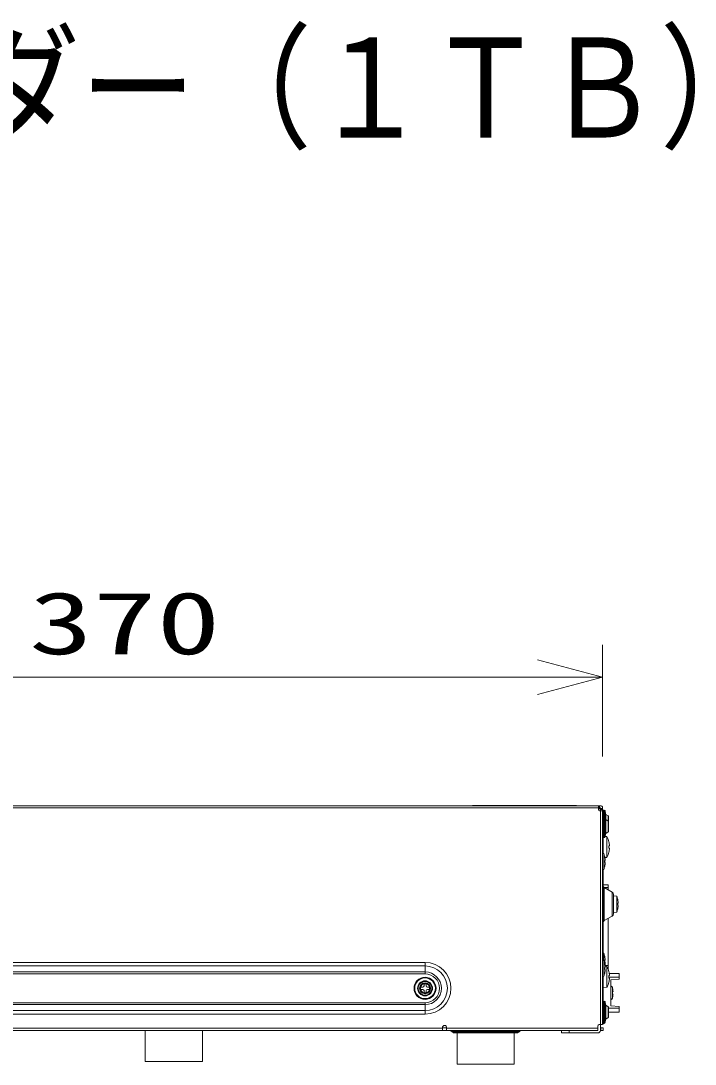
# Model space of a CAD drawing. Units: millimetres on the paper. Extents: x -62 to 65, y -59 to 59.
# Drawn here: x 24.7 to 50.65, y 19.24 to 59.41 of the extents above; entities that cross this region are included whole.
import ezdxf
from ezdxf.enums import TextEntityAlignment as Align

# ---------------------------------------------------------------- set-up
doc = ezdxf.new("R2010")
doc.units = ezdxf.units.MM
doc.layers.add('0-0_MOJI1', color=7, linetype='Continuous')
for name, color, linetype, lineweight in [('0-2_GAIKEI', 4, 'Continuous', 9), ('0-4_SUNPO', 7, 'Continuous', 9), ('0-5_0', 7, 'Continuous', 9)]:
    doc.layers.add(name, color=color, linetype=linetype, lineweight=lineweight)
doc.styles.add('ＭＳ ゴシック', font='')
doc.styles.get('ＭＳ ゴシック').set_extended_font_data('MS Gothic')

# ---------------------------------------------------------------- blocks, each defined once
blk = doc.blocks.new('j_h______Open30')
at = {"layer": '0-5_0'}
blk.add_line((0, 0), (-1, 0), dxfattribs=at)
blk.add_lwpolyline([(-1, 0.2679), (0, 0), (-1, -0.2679)], dxfattribs=at)

msp = doc.modelspace()

# ---------------------------------------------------------------- linework, layer by layer
at = {"layer": '0-2_GAIKEI', "color": 7}
for p, q in [((47.004, 29.188), (14.949, 29.188)), ((47.084, 20.758), (47.084, 29.108)), ((45.504, 20.538), (15.007, 20.538)), ((29.484, 19.338), (29.484, 20.538)), ((31.684, 19.338), (31.684, 20.538)), ((47.004, 20.758), (47.004, 20.538)), ((47.084, 20.758), (47.004, 20.758)), ((41.484, 19.238), (41.484, 20.438)), ((43.684, 19.238), (43.684, 20.438)), ((31.684, 19.338), (29.484, 19.338)), ((43.684, 19.238), (41.484, 19.238))]:
    msp.add_line(p, q, dxfattribs=at)
at = {"layer": '0-2_GAIKEI'}
for p, q in [((15.031, 29.108), (47.004, 29.108)), ((42.084, 29.195), (46.084, 29.195)), ((42.084, 29.195), (42.084, 29.188)), ((42.284, 29.195), (42.284, 29.188)), ((45.884, 29.195), (45.884, 29.188)), ((46.084, 29.195), (46.084, 29.188)), ((46.924, 29.188), (46.924, 29.038)), ((47.004, 29.088), (46.964, 29.088)), ((46.974, 29.188), (46.974, 29.108)), ((46.974, 28.988), (47.084, 28.988)), ((47.004, 20.758), (47.004, 29.108)), ((47.084, 29.079), (47.004, 29.079)), ((47.084, 29.044), (47.004, 29.044)), ((47.113, 29.013), (47.154, 29.013)), ((47.113, 27.963), (47.113, 29.013)), ((47.154, 27.963), (47.154, 29.013)), ((47.195, 28.878), (47.183, 28.986)), ((47.183, 27.99), (47.183, 28.986)), ((47.113, 28.813), (47.154, 28.813)), ((47.195, 28.678), (47.183, 28.786)), ((47.195, 28.098), (47.195, 28.878)), ((47.209, 28.121), (47.209, 28.855)), ((47.304, 28.797), (47.209, 28.855)), ((47.304, 28.597), (47.209, 28.655)), ((47.304, 28.797), (47.304, 28.179)), ((47.319, 28.771), (47.319, 28.205)), ((47.304, 28.179), (47.209, 28.121)), ((47.319, 28.404), (47.319, 28.405)), ((47.104, 27.965), (47.104, 27.344)), ((47.113, 27.963), (47.154, 27.963)), ((47.195, 28.098), (47.183, 27.99)), ((47.195, 28.098), (47.185, 28.006)), ((47.254, 28), (47.185, 28.006)), ((47.254, 27.196), (47.254, 28)), ((47.33, 27.798), (47.328, 27.798)), ((47.134, 27.342), (47.084, 27.346)), ((47.134, 26.734), (47.134, 27.342)), ((47.351, 27.648), (47.328, 27.648)), ((47.328, 27.548), (47.351, 27.548)), ((47.328, 27.398), (47.33, 27.398)), ((47.172, 27.223), (47.171, 27.223)), ((47.188, 27.078), (47.171, 27.078)), ((47.188, 26.998), (47.171, 26.998)), ((47.254, 27.196), (47.178, 27.189)), ((47.134, 26.734), (47.084, 26.73)), ((47.104, 26.732), (47.104, 23.229)), ((47.172, 26.853), (47.171, 26.853)), ((47.084, 26.248), (47.104, 26.248)), ((47.104, 26.498), (47.104, 26.501)), ((47.104, 26.498), (47.104, 26.501)), ((47.104, 26.498), (47.104, 26.495)), ((47.104, 26.498), (47.104, 26.495)), ((47.104, 26.138), (47.304, 26.138)), ((47.304, 26.138), (47.304, 25.946)), ((47.145, 26.038), (47.304, 26.038)), ((47.454, 25.86), (47.154, 26.033)), ((47.154, 26.033), (47.154, 24.763)), ((47.454, 25.86), (47.454, 24.936)), ((47.504, 25.773), (47.504, 25.023)), ((47.634, 25.702), (47.504, 25.713)), ((47.634, 25.094), (47.634, 25.702)), ((47.672, 25.583), (47.671, 25.583)), ((47.688, 25.438), (47.671, 25.438)), ((47.688, 25.358), (47.671, 25.358)), ((47.084, 25.148), (47.104, 25.148)), ((47.454, 24.936), (47.154, 24.763)), ((47.634, 25.094), (47.504, 25.083)), ((47.672, 25.213), (47.671, 25.213)), ((47.304, 22.938), (47.304, 24.85)), ((47.084, 24.448), (47.104, 24.448)), ((47.084, 24.248), (47.104, 24.248)), ((47.134, 23.512), (47.104, 23.514)), ((47.134, 23.512), (47.134, 23.227)), ((47.172, 23.393), (47.171, 23.393)), ((18.984, 23.153), (40.254, 23.153)), ((18.984, 23.019), (40.254, 23.019)), ((47.134, 23.227), (47.084, 23.231)), ((47.134, 22.619), (47.134, 23.227)), ((47.188, 23.248), (47.171, 23.248)), ((47.188, 23.168), (47.171, 23.168)), ((47.172, 23.108), (47.171, 23.108)), ((47.188, 22.963), (47.171, 22.963)), ((47.188, 23.038), (47.304, 23.038)), ((47.254, 23), (47.188, 23.006)), ((47.254, 22.196), (47.254, 23)), ((47.283, 22.938), (47.304, 22.938)), ((18.984, 22.713), (40.254, 22.713)), ((40.254, 22.713), (40.254, 22.788)), ((47.134, 22.619), (47.084, 22.615)), ((47.104, 22.617), (47.104, 21.748)), ((47.188, 22.883), (47.171, 22.883)), ((47.172, 22.738), (47.171, 22.738)), ((47.33, 22.798), (47.328, 22.798)), ((47.351, 22.648), (47.328, 22.648)), ((47.328, 22.548), (47.351, 22.548)), ((47.33, 22.583), (47.724, 22.583)), ((47.341, 22.733), (47.724, 22.733)), ((40.164, 22.198), (40.079, 22.198)), ((40.079, 22.118), (40.079, 22.198)), ((40.079, 22.118), (40.164, 22.118)), ((40.294, 22.333), (40.214, 22.333)), ((40.214, 22.248), (40.214, 22.333)), ((40.294, 22.333), (40.294, 22.248)), ((40.429, 22.198), (40.344, 22.198)), ((40.344, 22.118), (40.429, 22.118)), ((40.429, 22.198), (40.429, 22.118)), ((47.254, 22.196), (47.104, 22.183)), ((47.328, 22.398), (47.33, 22.398)), ((47.404, 22.488), (47.404, 21.488)), ((47.463, 21.784), (47.463, 22.192)), ((47.468, 22.168), (47.47, 22.168)), ((40.214, 21.983), (40.214, 22.068)), ((40.214, 21.983), (40.294, 21.983)), ((40.294, 22.068), (40.294, 21.983)), ((47.084, 21.948), (47.104, 21.948)), ((47.084, 21.748), (47.104, 21.748)), ((47.468, 22.038), (47.49, 22.038)), ((47.49, 21.938), (47.468, 21.938)), ((47.47, 21.808), (47.468, 21.808)), ((40.254, 21.603), (18.984, 21.603)), ((40.254, 21.528), (18.984, 21.528)), ((40.254, 21.297), (18.984, 21.297)), ((40.254, 21.163), (40.254, 21.603)), ((47.113, 20.813), (47.113, 21.663)), ((47.113, 21.663), (47.154, 21.663)), ((47.154, 20.813), (47.154, 21.663)), ((47.183, 20.84), (47.183, 21.636)), ((47.195, 21.528), (47.183, 21.636)), ((47.195, 20.948), (47.195, 21.528)), ((47.209, 20.971), (47.209, 21.505)), ((47.304, 21.447), (47.209, 21.505)), ((47.304, 21.029), (47.304, 21.447)), ((47.319, 21.055), (47.319, 21.421)), ((47.319, 21.393), (47.724, 21.393)), ((47.404, 21.488), (47.724, 21.46)), ((40.254, 21.163), (18.984, 21.163)), ((47.195, 20.948), (47.183, 20.84)), ((47.304, 21.029), (47.209, 20.971)), ((15.244, 20.618), (40.924, 20.618)), ((40.924, 20.648), (40.924, 20.538)), ((40.924, 20.638), (41.084, 20.638)), ((41.084, 20.648), (41.084, 20.538)), ((46.904, 20.623), (41.084, 20.623)), ((41.294, 20.482), (41.251, 20.516)), ((43.916, 20.516), (41.251, 20.516)), ((43.874, 20.482), (43.916, 20.516)), ((46.904, 20.538), (45.504, 20.538)), ((45.804, 20.538), (45.804, 20.438)), ((46.904, 20.708), (46.904, 20.538)), ((47.004, 20.758), (46.954, 20.758)), ((47.104, 20.638), (47.004, 20.638)), ((47.104, 20.538), (47.004, 20.538)), ((47.024, 20.538), (47.024, 20.638)), ((47.134, 20.784), (47.084, 20.78)), ((47.104, 20.538), (47.104, 20.638)), ((47.113, 20.813), (47.154, 20.813)), ((47.134, 20.784), (47.134, 20.813)), ((43.874, 20.482), (41.294, 20.482)), ((43.749, 20.438), (41.419, 20.438))]:
    msp.add_line(p, q, dxfattribs=at)
for points in [[(18.984, 22.788), (40.254, 22.788), (40.254, 23.153)], [(47.404, 22.488), (47.724, 22.516), (47.724, 22.733)], [(47.104, 21.748), (47.104, 21.698), (47.084, 21.698)], [(47.319, 21.243), (47.724, 21.243), (47.724, 21.46)]]:
    msp.add_lwpolyline(points, dxfattribs=at)
at = {"layer": '0-2_GAIKEI', "color": 7}
msp.add_lwpolyline([(45.504, 20.538), (45.504, 20.438), (46.904, 20.438)], dxfattribs=at)
at = {"layer": '0-2_GAIKEI'}
for radius in [0.425, 0.398, 0.29, 0.267, 0.209, 0.183]:
    msp.add_circle((40.254, 22.158), radius, dxfattribs=at)
for centre, radius, start, end in [((46.904, 29.008), 0.1, 0, 78.4632), ((46.974, 29.038), 0.05, 180, 270), ((47.113, 28.983), 0.03, 90, 174.929), ((47.113, 28.983), 0.03, 90, 174.6598), ((47.154, 28.983), 0.03, 6.0339, 90), ((47.113, 28.783), 0.03, 90, 174.4282), ((47.154, 28.783), 0.03, 6.0339, 90), ((47.225, 28.881), 0.03, 186.0339, 238.438), ((47.225, 28.681), 0.03, 186.0339, 238.438), ((47.289, 28.771), 0.03, 0, 58.438), ((47.289, 28.571), 0.03, 0, 58.438), ((47.225, 28.095), 0.03, 121.562, 173.9661), ((47.289, 28.205), 0.03, 301.562, 0), ((47.113, 27.993), 0.03, 185.5538, 270), ((47.154, 27.993), 0.03, 270, 353.9661), ((46.496, 27.598), 0.858, 13.4873, 27.9465), ((46.496, 27.598), 0.856, 3.3484, 13.5107), ((46.395, 27.038), 0.798, 13.4007, 22.3565), ((46.496, 27.598), 0.858, 332.0535, 346.5127), ((46.496, 27.598), 0.834, 356.5624, 3.4376), ((46.496, 27.598), 0.856, 346.4893, 356.6516), ((46.395, 27.038), 0.797, 7.6879, 13.4176), ((46.395, 27.038), 0.797, 6.4829, 13.4176), ((46.395, 27.038), 0.777, 357.0474, 2.9523), ((46.395, 27.038), 0.797, 346.5824, 353.5171), ((46.395, 27.038), 0.797, 346.5824, 352.2473), ((47.187, 27.079), 0.0014, 270, 0), ((47.186, 26.996), 0.0024, 0, 63.2808), ((47.187, 26.997), 0.0014, 0, 90), ((46.753, 27.079), 0.437, 5.0882, 6.477), ((47.179, 27.083), 0.0098, 338.1276, 350.2816), ((47.179, 26.993), 0.0098, 9.7184, 21.8724), ((46.753, 26.997), 0.437, 353.523, 354.9118), ((46.804, 27.083), 0.386, 4.0389, 5.1105), ((46.857, 27.087), 0.333, 3.0714, 4.0339), ((47.017, 27.093), 0.172, 0, 1.118), ((47.095, 27.092), 0.0945, 356.7352, 358.5207), ((47.131, 27.089), 0.0583, 354.1232, 356.8129), ((47.161, 27.086), 0.0285, 349.2581, 354.3379), ((47.161, 26.99), 0.0285, 5.6621, 10.7419), ((47.131, 26.986), 0.0583, 3.1871, 5.8768), ((47.095, 26.984), 0.0945, 1.4793, 3.2648), ((47.017, 26.983), 0.172, 358.882, 0), ((46.857, 26.989), 0.333, 355.9661, 356.9286), ((46.804, 26.993), 0.386, 354.8895, 355.9611), ((46.909, 27.09), 0.281, 2.1301, 3.0746), ((46.966, 27.092), 0.224, 1.1076, 2.1353), ((47.061, 27.093), 0.129, 358.4982, 0), ((47.061, 26.983), 0.129, 0, 1.5018), ((46.966, 26.984), 0.224, 357.8647, 358.8924), ((46.909, 26.986), 0.281, 356.9254, 357.8699), ((46.395, 27.038), 0.798, 337.6435, 346.5993), ((47.204, 26.119), 0.1, 180, 240), ((47.404, 25.773), 0.1, 0, 60), ((46.895, 25.398), 0.798, 13.4007, 22.3565), ((46.895, 25.398), 0.797, 6.4829, 13.4176), ((46.895, 25.398), 0.777, 357.0474, 2.9523), ((46.895, 25.398), 0.797, 346.5824, 353.5171), ((47.687, 25.439), 0.0014, 270, 0), ((47.686, 25.356), 0.0024, 0, 63.2808), ((47.687, 25.357), 0.0014, 0, 90), ((47.253, 25.439), 0.437, 5.0882, 6.477), ((47.679, 25.443), 0.0098, 338.1276, 350.2816), ((47.679, 25.353), 0.0098, 9.7184, 21.8724), ((47.253, 25.357), 0.437, 353.523, 354.9118), ((47.304, 25.443), 0.386, 4.0389, 5.1105), ((47.357, 25.447), 0.333, 3.0714, 4.0339), ((47.517, 25.453), 0.172, 0, 1.118), ((47.595, 25.452), 0.0945, 356.7352, 358.5207), ((47.631, 25.449), 0.0583, 354.1232, 356.8129), ((47.661, 25.446), 0.0285, 349.2581, 354.3379), ((47.661, 25.35), 0.0285, 5.6621, 10.7419), ((47.631, 25.346), 0.0583, 3.1871, 5.8768), ((47.595, 25.344), 0.0945, 1.4793, 3.2648), ((47.517, 25.343), 0.172, 358.882, 0), ((47.357, 25.349), 0.333, 355.9661, 356.9286), ((47.304, 25.353), 0.386, 354.8895, 355.9611), ((47.409, 25.45), 0.281, 2.1301, 3.0746), ((47.466, 25.452), 0.224, 1.1076, 2.1353), ((47.561, 25.453), 0.129, 358.4982, 0), ((47.561, 25.343), 0.129, 0, 1.5018), ((47.466, 25.344), 0.224, 357.8647, 358.8924), ((47.409, 25.346), 0.281, 356.9254, 357.8699), ((47.404, 25.023), 0.1, 300, 0), ((46.895, 25.398), 0.798, 337.6435, 346.5993), ((46.895, 25.398), 0.797, 346.5824, 352.2473), ((47.204, 24.677), 0.1, 120, 180), ((46.395, 23.208), 0.798, 13.4007, 22.3565), ((46.395, 23.208), 0.797, 6.4829, 13.4176), ((40.254, 22.158), 0.995, 270, 90), ((40.254, 22.158), 0.861, 270, 90), ((46.395, 22.923), 0.798, 13.4007, 22.3565), ((46.395, 23.208), 0.777, 357.0474, 2.9523), ((46.395, 22.923), 0.797, 7.6879, 13.4176), ((46.395, 22.923), 0.797, 6.4829, 13.4176), ((46.395, 22.923), 0.777, 357.0474, 2.9523), ((46.396, 23.208), 0.797, 349.7029, 352.2477), ((46.396, 23.208), 0.797, 350.357, 353.5176), ((46.396, 22.953), 0.796, 6.4818, 9.2049), ((47.187, 23.249), 0.0014, 270, 0), ((47.186, 23.166), 0.0024, 0, 63.2808), ((47.187, 23.167), 0.0014, 0, 90), ((46.873, 23.004), 0.317, 0.2577, 7.0698), ((47.187, 22.964), 0.0014, 270, 0), ((46.753, 23.249), 0.437, 5.0882, 6.477), ((47.179, 23.253), 0.0098, 338.1276, 350.2816), ((47.179, 23.163), 0.0098, 9.7184, 21.8724), ((46.753, 23.167), 0.437, 353.523, 354.9118), ((46.753, 22.964), 0.437, 5.0882, 6.477), ((46.786, 22.967), 0.404, 4.2616, 5.435), ((47.179, 22.968), 0.0098, 338.1276, 350.2816), ((46.804, 23.253), 0.386, 4.0389, 5.1105), ((46.857, 23.257), 0.333, 3.0714, 4.0339), ((47.017, 23.263), 0.172, 0, 1.118), ((47.095, 23.262), 0.0945, 356.7352, 358.5207), ((47.131, 23.259), 0.0583, 354.1232, 356.8129), ((47.161, 23.256), 0.0285, 349.2581, 354.3379), ((47.161, 23.16), 0.0285, 5.6621, 10.7419), ((47.131, 23.156), 0.0583, 3.1871, 5.8768), ((47.095, 23.154), 0.0945, 1.4793, 3.2648), ((47.017, 23.153), 0.172, 358.882, 0), ((46.857, 23.159), 0.333, 355.9661, 356.9286), ((46.804, 23.163), 0.386, 354.8895, 355.9611), ((46.804, 22.968), 0.386, 4.0389, 5.1105), ((46.845, 22.971), 0.345, 3.2698, 4.2642), ((46.857, 22.972), 0.333, 3.0714, 4.0339), ((46.902, 22.974), 0.288, 2.2549, 3.273), ((47.017, 22.978), 0.172, 0, 1.118), ((47.095, 22.977), 0.0945, 356.7352, 358.5207), ((47.142, 22.974), 0.0474, 352.8442, 356.4058), ((47.131, 22.974), 0.0583, 354.1232, 356.8129), ((47.169, 22.97), 0.0204, 345.9101, 353.3022), ((47.161, 22.971), 0.0285, 349.2581, 354.3379), ((46.909, 23.26), 0.281, 2.1301, 3.0746), ((46.966, 23.262), 0.224, 1.1076, 2.1353), ((47.061, 23.263), 0.129, 358.4982, 0), ((47.061, 23.153), 0.129, 0, 1.5018), ((46.966, 23.154), 0.224, 357.8647, 358.8924), ((46.909, 23.156), 0.281, 356.9254, 357.8699), ((46.909, 22.975), 0.281, 2.1301, 3.0746), ((46.967, 22.977), 0.223, 1.1263, 2.2606), ((46.966, 22.977), 0.224, 1.1076, 2.1353), ((47.014, 22.978), 0.176, 0, 1.1273), ((47.057, 22.978), 0.133, 358.3827, 0), ((47.061, 22.978), 0.129, 358.4982, 0), ((47.104, 22.976), 0.0862, 356.2993, 358.4311), ((46.496, 22.598), 0.858, 13.4873, 27.9465), ((40.254, 22.158), 0.63, 270, 90), ((40.254, 22.158), 0.555, 270, 90), ((46.395, 22.923), 0.798, 337.6435, 346.5993), ((46.395, 22.923), 0.797, 346.5824, 353.5171), ((46.395, 22.923), 0.797, 346.5824, 352.2473), ((47.186, 22.881), 0.0024, 0, 63.2808), ((47.187, 22.882), 0.0014, 0, 90), ((47.179, 22.878), 0.0098, 9.7184, 21.8724), ((46.753, 22.882), 0.437, 353.523, 354.9118), ((47.161, 22.875), 0.0285, 5.6621, 10.7419), ((47.131, 22.871), 0.0583, 3.1871, 5.8768), ((47.095, 22.869), 0.0945, 1.4793, 3.2648), ((47.017, 22.868), 0.172, 358.882, 0), ((46.857, 22.874), 0.333, 355.9661, 356.9286), ((46.804, 22.878), 0.386, 354.8895, 355.9611), ((47.061, 22.868), 0.129, 0, 1.5018), ((46.966, 22.869), 0.224, 357.8647, 358.8924), ((46.909, 22.871), 0.281, 356.9254, 357.8699), ((46.496, 22.598), 0.856, 3.3484, 13.5107), ((46.496, 22.598), 0.834, 356.5624, 3.4376), ((46.496, 22.598), 0.856, 346.4893, 356.6516), ((40.164, 22.248), 0.05, 270, 0), ((40.164, 22.068), 0.05, 0, 90), ((40.344, 22.248), 0.05, 180, 270), ((40.344, 22.068), 0.05, 90, 180), ((46.496, 22.598), 0.858, 332.0535, 346.5127), ((47.368, 22.163), 0.1, 16.9578, 68.846), ((46.794, 21.988), 0.7, 14.9018, 16.9578), ((46.794, 21.988), 0.698, 4.1066, 14.9396), ((47.368, 21.813), 0.1, 291.154, 343.0422), ((46.794, 21.988), 0.7, 343.0422, 345.0982), ((46.794, 21.988), 0.676, 355.7612, 4.2387), ((46.794, 21.988), 0.698, 345.0604, 355.8934), ((47.113, 21.633), 0.03, 90, 174.4264), ((47.154, 21.633), 0.03, 6.0339, 90), ((47.225, 21.531), 0.03, 186.0339, 238.438), ((47.289, 21.421), 0.03, 0, 58.438), ((47.225, 20.945), 0.03, 121.562, 173.9661), ((47.289, 21.055), 0.03, 301.562, 0), ((41.004, 20.648), 0.08, 0, 180), ((41.189, 20.438), 0.1, 51.3178, 90), ((43.979, 20.438), 0.1, 90, 128.6822), ((46.954, 20.708), 0.05, 90, 180), ((47.113, 20.843), 0.03, 185.5736, 270), ((46.395, 21.088), 0.798, 337.6435, 339.8483), ((47.154, 20.843), 0.03, 270, 353.9661), ((41.419, 20.638), 0.2, 231.3178, 270), ((43.749, 20.638), 0.2, 270, 308.6822)]:
    msp.add_arc(centre, radius, start, end, dxfattribs=at)
at = {"layer": '0-2_GAIKEI', "color": 7}
for centre, radius, start, end in [((47.004, 29.108), 0.08, 0, 90), ((46.904, 20.538), 0.1, 270, 0)]:
    msp.add_arc(centre, radius, start, end, dxfattribs=at)
at = {"layer": '0-4_SUNPO'}
for p, q in [((47.084, 31.079), (47.084, 35.387)), ((12.584, 34.137), (44.584, 34.137))]:
    msp.add_line(p, q, dxfattribs=at)

# ---------------------------------------------------------------- block references
at = {"layer": '0-4_SUNPO', "xscale": 2.5, "yscale": 2.5}
msp.add_blockref('j_h______Open30', (47.084, 34.137), dxfattribs=at)

# ---------------------------------------------------------------- texts
at = {"layer": '0-0_MOJI1', "style": 'ＭＳ ゴシック', "width": 0.85}
msp.add_text('ネットワークディスクレコーダー（１ＴＢ）', height=3.849, dxfattribs=at).set_placement((-35.5, 53.76), align=Align.BOTTOM_LEFT)
at = {"layer": '0-4_SUNPO', "style": 'ＭＳ ゴシック', "width": 1.5}
msp.add_text('370', height=2.405, dxfattribs=at).set_placement((25.012, 34.299), align=Align.BOTTOM_LEFT)

doc.saveas('drawing.dxf')
